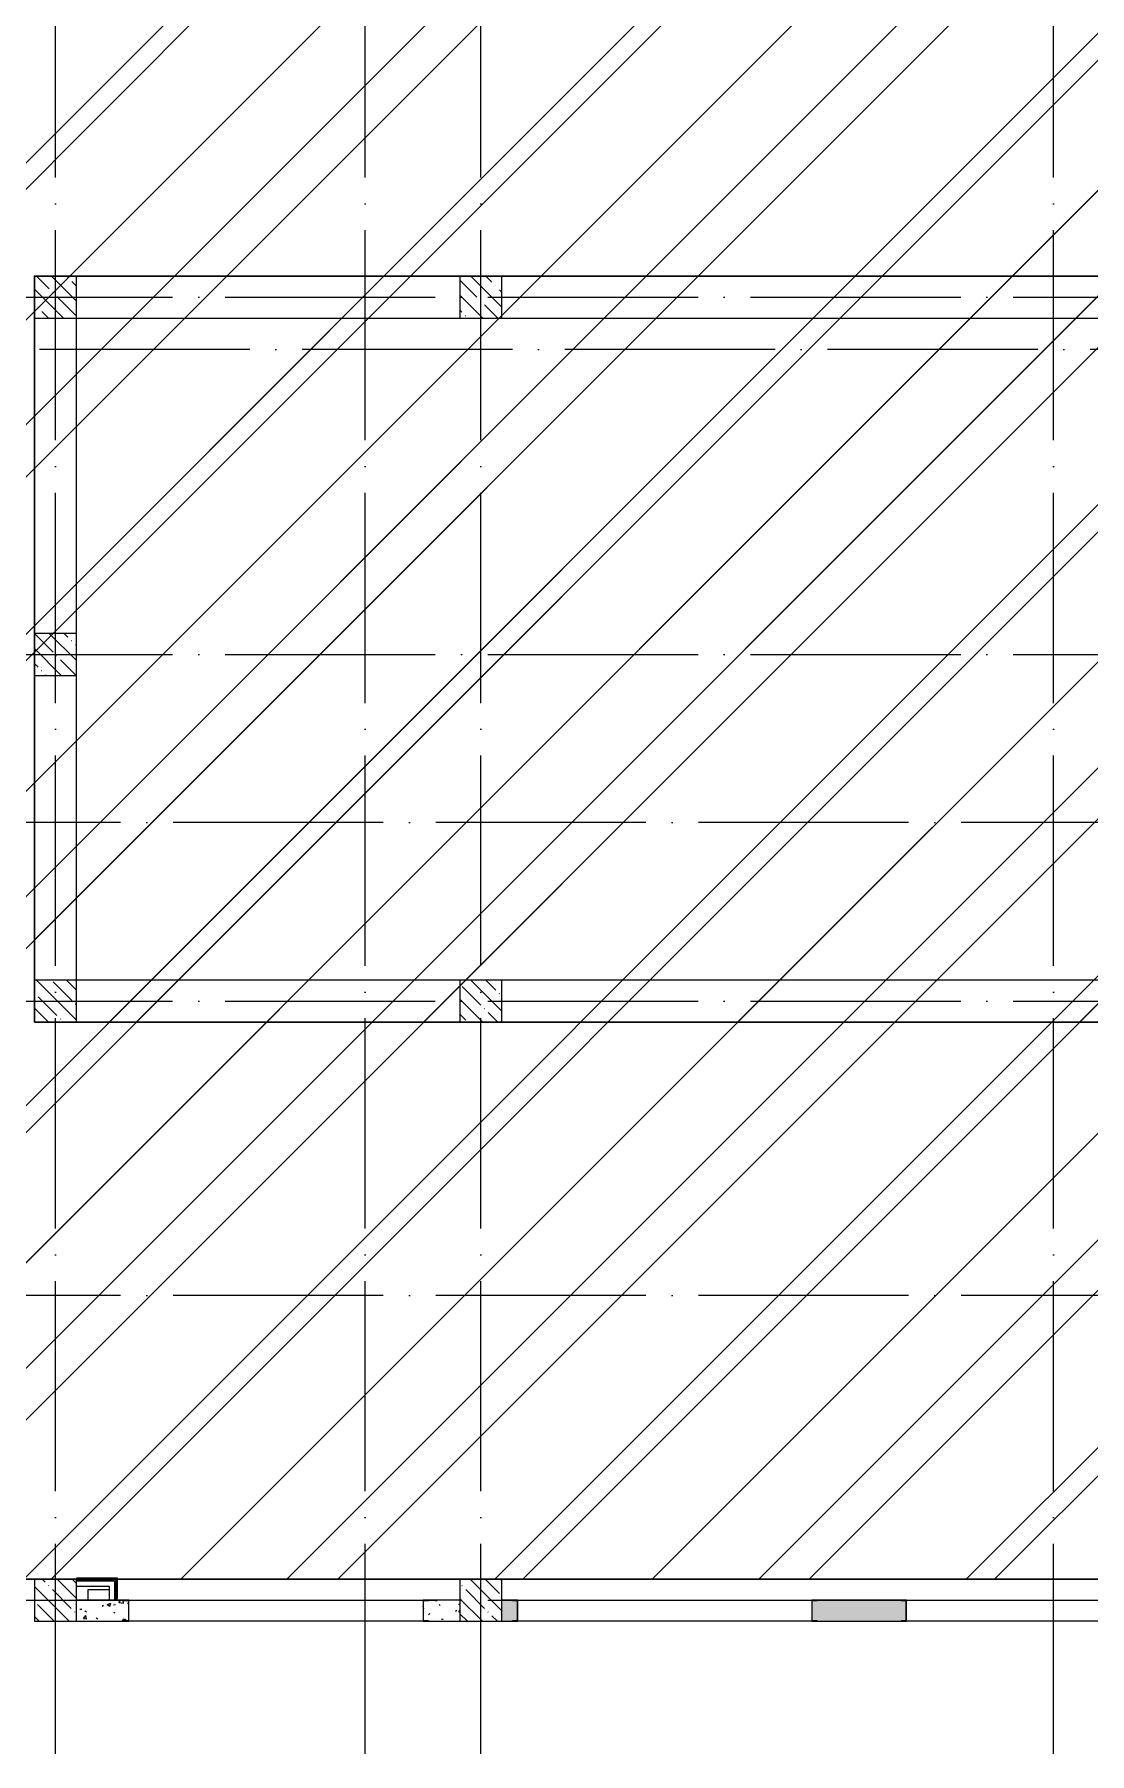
# Model space of a CAD drawing. Header units: millimetres. Extents: x -68946 to 690821, y -552984 to 293768.
# Drawn here: x 149709 to 159753, y -112220 to -95860 of the extents above; entities that cross this region are included whole.
import ezdxf

# ---------------------------------------------------------------- set-up
doc = ezdxf.new("R2010")
doc.units = ezdxf.units.MM
doc.linetypes.add('ADSK_Линия сетки', pattern=[2500, 2000, -250, 0, -250])
for name, color, linetype, lineweight in [('1.2) Стяжка 6 вып.', 30, 'Continuous', 30), ('1.3) Звуко-изол           6 вып.', 90, 'Continuous', 30), ('1.4) Стяжка 6 вып.', 30, 'Continuous', 30), ('A-FLOR-____-OTLN', 250, 'Continuous', 9), ('A-WALL-____-MCUT', 250, 'Continuous', 13), ('A-WALL-____-PATT', 250, 'Continuous', 13), ('A-WALL-FNSH-MCUT', 250, 'Continuous', 13), ('I-WALL-____-OTLN', 250, 'Continuous', 9), ('S-COLS-____-MCUT', 250, 'Continuous', 25), ('S-COLS-____-OTLN', 250, 'Continuous', 9), ('S-GRID-____-OTLN', 250, 'Continuous', 9)]:
    doc.layers.add(name, color=color, linetype=linetype, lineweight=lineweight)
pattern_1 = [(135, (28708.77, -120984.93), (-142.5612, -142.5612), []), (135, (28851.33, -120984.93), (-142.5612, -142.5612), [252.016, -50.403, 3.353, -47.05])]
pattern_2 = [(50, (28708.77, -120984.93), (364.3679, -31.8783), [38.1, -419.1]), (355, (28708.77, -120984.93), (-70.4859, 382.1133), [30.48, -335.28]), (100.451, (28739.14, -120987.6), (293.885, 350.2334), [32.38, -356.18]), (46.184, (28708.77, -120883.33), (542.1585, -84.0858), [57.15, -628.65]), (96.636, (28753.95, -120890.34), (474.805, 494.8554), [48.57, -534.27]), (351.184, (28708.8, -120883.33), (474.8102, 494.85), [45.72, -502.92]), (21, (28759.57, -120908.73), (303.2285, -204.53046), [38.1, -419.1]), (326, (28759.57, -120908.73), (123.6039, 368.376), [30.48, -335.28]), (71.451, (28784.84, -120925.78), (426.8341, 163.8427), [32.38, -356.18]), (37.5, (28708.77, -120984.93), (6.17665, 169.11015), [16.764, -314.452, 16.764, -323.596, -336.55]), (37.5, (28708.77, -120984.93), (6.17665, 169.11015), [-671.576, 16.764, -319.786]), (7.5, (28708.77, -120984.93), (133.63888, 200.3615), [16.764, -177.292, 16.764, -306.832, -128.27]), (7.5, (28708.77, -120984.93), (133.63888, 200.3615), [-517.652, 16.764, -111.506]), (327.5, (28595.49, -120984.93), (271.18182, -11.45836), [16.764, -110.236, 16.764, -379.476, -525.78]), (327.5, (28595.49, -120984.93), (271.18182, -11.45836), [-523.24, 16.764, -509.016]), (317.5, (28544.7, -120984.93), (296.2585, 50.85285), [16.764, -148.336, 16.764, -246.38, -373.38]), (317.5, (28544.7, -120984.93), (296.2585, 50.85285), [-428.244, 16.764, -356.616])]

# ---------------------------------------------------------------- blocks, each defined once
blk = doc.blocks.new('BSC_Колонна _Прямоугольная - 400x400-V24-АР1_Кладочный план 2 этажа С2и3')
at = {"layer": 'S-COLS-____-OTLN', "lineweight": 5}
h = blk.add_hatch(dxfattribs=at)
h.set_pattern_fill('FP_64', color=256, style=0, pattern_type=2)
h.set_pattern_definition([(135, (-121200, -10225), (-142.56192, -142.56192), []), (135, (-121057.44, -10225), (-142.56192, -142.56192), [252.016, -50.403, 3.353, -47.05])])
h.paths.add_polyline_path([(200, -200), (200, 200), (-200, 200), (-200, -200), (90, -200)])
at = {"layer": 'S-COLS-____-MCUT'}
for p, q in [((200, 200), (-200, 200)), ((-200, 200), (-200, -200)), ((200, -200), (200, 200)), ((-200, -200), (200, -200))]:
    blk.add_line(p, q, dxfattribs=at)
blk = doc.blocks.new('BSC_Колонна _Прямоугольная - 400x400-V35-АР1_Кладочный план 2 этажа С2и3')
at = {"layer": 'S-COLS-____-OTLN', "lineweight": 5}
h = blk.add_hatch(dxfattribs=at)
h.set_pattern_fill('FP_77', color=256, style=0, pattern_type=2)
h.set_pattern_definition([(135, (-125250, -22625), (-142.5612, -142.5612), []), (135, (-125107.44, -22625), (-142.5612, -142.5612), [252.016, -50.403, 3.353, -47.05])])
h.paths.add_polyline_path([(200, -200), (200, 200), (-200, 200), (-200, -200)])
at = {"layer": 'S-COLS-____-MCUT'}
for p, q in [((200, 200), (-200, 200)), ((-200, 200), (-200, -200)), ((200, -200), (200, 200)), ((-200, -200), (200, -200))]:
    blk.add_line(p, q, dxfattribs=at)
blk = doc.blocks.new('BSC_Колонна _Прямоугольная - 400x400-V38-АР1_Кладочный план 2 этажа С2и3')
at = {"layer": 'S-COLS-____-OTLN', "lineweight": 5}
h = blk.add_hatch(dxfattribs=at)
h.set_pattern_fill('FP_80', color=256, style=0, pattern_type=2)
h.set_pattern_definition([(135, (-125250, -15925), (-142.56192, -142.56192), []), (135, (-125107.44, -15925), (-142.56192, -142.56192), [252.016, -50.403, 3.353, -47.05])])
h.paths.add_polyline_path([(200, -200), (200, 200), (-200, 200), (-200, -200)])
at = {"layer": 'S-COLS-____-MCUT'}
for p, q in [((200, 200), (-200, 200)), ((-200, 200), (-200, -200)), ((200, -200), (200, 200)), ((-200, -200), (200, -200))]:
    blk.add_line(p, q, dxfattribs=at)
blk = doc.blocks.new('BSC_Колонна _Прямоугольная - 400x400-V39-АР1_Кладочный план 2 этажа С2и3')
at = {"layer": 'S-COLS-____-OTLN', "lineweight": 5}
h = blk.add_hatch(dxfattribs=at)
h.set_pattern_fill('FP_81', color=256, style=0, pattern_type=2)
h.set_pattern_definition([(135, (-125250, -10225), (-142.56192, -142.56192), []), (135, (-125107.44, -10225), (-142.56192, -142.56192), [252.016, -50.403, 3.353, -47.05])])
h.paths.add_polyline_path([(200, -200), (200, 200), (-200, 200), (-200, -200)])
at = {"layer": 'S-COLS-____-MCUT'}
for p, q in [((200, 200), (-200, 200)), ((-200, 200), (-200, -200)), ((200, -200), (200, 200)), ((-200, -200), (200, -200))]:
    blk.add_line(p, q, dxfattribs=at)
blk = doc.blocks.new('ADSK_КолоннаНесущая_Швеллер_Гнутый_ГОСТ 8278-83 - 200х50х4_таб_1 2-38569602-АР1_Кладочный план 2 этажа С2и3')
at = {"layer": 'S-COLS-____-MCUT'}
for p, q in [((-10.1, 90), (-10.1, -90)), ((-6.1, -90), (-6.1, 90)), ((39.9, 100), (-0.1, 100)), ((-0.1, 96), (39.9, 96)), ((39.9, 96), (39.9, 100)), ((39.9, -96), (-0.1, -96)), ((-0.1, -100), (39.9, -100)), ((39.9, -100), (39.9, -96))]:
    blk.add_line(p, q, dxfattribs=at)
for centre, radius, start, end in [((-0.1, 90), 10, 90, 180), ((-0.1, 90), 6, 90, 180), ((-0.1, -90), 10, 180, 270), ((-0.1, -90), 6, 180, 270)]:
    blk.add_arc(centre, radius, start, end, dxfattribs=at)

msp = doc.modelspace()

# ---------------------------------------------------------------- hatches: boundary and pattern name
at = {"layer": '1.2) Стяжка 6 вып.', "lineweight": 30}
h = msp.add_hatch(dxfattribs=at)
h.set_pattern_fill('ANSI31', color=256, scale=333)
h.paths.add_polyline_path([(141811.6037, -101522.7428), (141811.6037, -101577.9347), (134138.7722, -101577.9347), (134138.7722, -85593.2505), (141811.6037, -85593.2505), (147168.0543, -85593.2505), (147168.0543, -93023.0429), (149708.7722, -93023.0429), (149708.7722, -92859.9342), (165008.7503, -92859.9342), (165008.7503, -110559.9347), (149708.7722, -110559.9347), (142958.7722, -110559.9347), (142958.7722, -101522.7428)])
h = msp.add_hatch(dxfattribs=at)
h.set_pattern_fill('ANSI31', color=256, scale=333)
h.paths.add_polyline_path([(161408.7722, -98568.9347), (165008.7722, -98568.9347), (165008.7722, -98159.9347), (161408.7722, -98159.9347)])
h.paths.add_polyline_path([(149708.7722, -105259.9347), (161408.7722, -105259.9347), (161408.7722, -98159.9342), (149708.7722, -98159.9342)], flags=16)
at = {"layer": '1.3) Звуко-изол           6 вып.', "lineweight": 30}
h = msp.add_hatch(dxfattribs=at)
h.set_pattern_fill('ANSI31', color=256, scale=500)
h.paths.add_polyline_path([(141811.6037, -101522.7428), (141811.6037, -101577.9347), (134138.7722, -101577.9347), (134138.7722, -85593.2505), (141811.6037, -85593.2505), (147168.0543, -85593.2505), (147168.0543, -93023.0429), (149708.7722, -93023.0429), (149708.7722, -92859.9342), (165008.7503, -92859.9342), (165008.7503, -110559.9347), (149708.7722, -110559.9347), (142958.7722, -110559.9347), (142958.7722, -101522.7428)])
h = msp.add_hatch(dxfattribs=at)
h.set_pattern_fill('ANSI31', color=256, scale=500)
h.paths.add_polyline_path([(161408.7722, -98568.9347), (165008.7722, -98568.9347), (165008.7722, -98159.9347), (161408.7722, -98159.9347)])
h.paths.add_polyline_path([(149708.7722, -105259.9347), (161408.7722, -105259.9347), (161408.7722, -98159.9342), (149708.7722, -98159.9342)], flags=16)
at = {"layer": '1.4) Стяжка 6 вып.', "lineweight": 30}
h = msp.add_hatch(dxfattribs=at)
h.set_pattern_fill('ANSI32', color=256, scale=333)
h.paths.add_polyline_path([(141811.6037, -101522.7428), (141811.6037, -101577.9347), (134138.7722, -101577.9347), (134138.7722, -85593.2505), (141811.6037, -85593.2505), (147168.0543, -85593.2505), (147168.0543, -93023.0429), (149708.7722, -93023.0429), (149708.7722, -92859.9342), (165008.7503, -92859.9342), (165008.7503, -110559.9347), (149708.7722, -110559.9347), (142958.7722, -110559.9347), (142958.7722, -101522.7428)])
h = msp.add_hatch(dxfattribs=at)
h.set_pattern_fill('ANSI32', color=256, scale=333)
h.paths.add_polyline_path([(161408.7722, -98568.9347), (165008.7722, -98568.9347), (165008.7722, -98159.9347), (161408.7722, -98159.9347)])
h.paths.add_polyline_path([(149708.7722, -105259.9347), (161408.7722, -105259.9347), (161408.7722, -98159.9342), (149708.7722, -98159.9342)], flags=16)
at = {"layer": 'A-WALL-____-PATT', "lineweight": 15}
h = msp.add_hatch(dxfattribs=at)
h.set_pattern_fill('FP_83', color=256, style=0, pattern_type=2)
h.set_pattern_definition(pattern_2)
h.paths.add_polyline_path([(153559.5296, -110959.9342), (153758.7503, -110959.9342), (153758.7503, -110759.9342), (153408.7503, -110759.9342), (153408.7503, -110959.9342)])
h.paths.add_polyline_path([(150108.7722, -110959.9342), (150608.7503, -110959.9342), (150608.7503, -110759.9342), (150108.7722, -110759.9429), (150108.7722, -110914.5416)])
h = msp.add_hatch(dxfattribs=at)
h.set_pattern_fill('FP_83', color=256, style=0, pattern_type=2)
h.set_pattern_definition(pattern_2)
h.paths.add_polyline_path([(164955.3124, -110959.9342), (165208.7711, -110959.9342), (165208.7711, -110759.9342), (164508.7734, -110759.9342), (164508.7734, -110959.9342)])
h.paths.add_polyline_path([(154158.7722, -110959.9342), (154308.7734, -110959.9342), (154308.7734, -110759.9342), (154158.7722, -110759.9634)])
h.paths.add_polyline_path([(158008.7734, -110959.9342), (158008.7734, -110759.9342), (157108.7734, -110759.9342), (157108.7734, -110959.9342)])
h.paths.add_polyline_path([(161008.7722, -110959.9342), (161008.7722, -110759.9342), (160808.7734, -110759.9342), (160808.7734, -110959.9342)])
h.paths.add_polyline_path([(161408.7722, -110959.9342), (161708.7734, -110959.9342), (161708.7734, -110759.9342), (161408.7722, -110759.9342)])
at = {"layer": 'S-COLS-____-OTLN', "lineweight": 5}
h = msp.add_hatch(dxfattribs=at)
h.set_pattern_fill('FP_40', color=256, style=0, pattern_type=2)
h.set_pattern_definition(pattern_1)
h.paths.add_polyline_path([(149708.7722, -98559.9347), (150108.7722, -98559.9347), (150108.7722, -98159.9347), (149708.7722, -98159.9347)])
h = msp.add_hatch(dxfattribs=at)
h.set_pattern_fill('FP_40', color=256, style=0, pattern_type=2)
h.set_pattern_definition(pattern_1)
h.paths.add_polyline_path([(149708.7722, -101959.9347), (150108.7722, -101959.9347), (150108.7722, -101559.9347), (149708.7722, -101559.9347)])
h = msp.add_hatch(dxfattribs=at)
h.set_pattern_fill('FP_40', color=256, style=0, pattern_type=2)
h.set_pattern_definition(pattern_1)
h.paths.add_polyline_path([(149708.7722, -105259.9347), (150108.7722, -105259.9347), (150108.7722, -104859.9347), (149708.7722, -104859.9347)])

# ---------------------------------------------------------------- linework, layer by layer
at = {"layer": '1.2) Стяжка 6 вып.', "lineweight": 30}
for points in [[(141811.6037, -101522.7428), (141811.6037, -101577.9347), (134138.7722, -101577.9347), (134138.7722, -85593.2505), (141811.6037, -85593.2505), (147168.0543, -85593.2505), (147168.0543, -93023.0429), (149708.7722, -93023.0429), (149708.7722, -92859.9342), (165008.7503, -92859.9342), (165008.7503, -110559.9347), (149708.7722, -110559.9347), (142958.7722, -110559.9347), (142958.7722, -101522.7428)], [(149708.7722, -105259.9347), (161408.7722, -105259.9347), (161408.7722, -98159.9342), (149708.7722, -98159.9342)]]:
    msp.add_lwpolyline(points, close=True, dxfattribs=at)
for points in [[(149708.7722, -98159.9342), (149708.7722, -105259.9347)], [(149708.7722, -101522.7428), (149708.7722, -98159.9342)], [(149708.7722, -101522.7428), (149708.7722, -105259.9347)]]:
    msp.add_lwpolyline(points, dxfattribs=at)
at = {"layer": 'A-FLOR-____-OTLN'}
for p, q in [((150108.7722, -98559.9342), (153758.7722, -98559.9342)), ((150108.7722, -101559.9347), (150108.7722, -98559.9347)), ((154158.7722, -98559.9342), (161008.7722, -98559.9342)), ((150108.7722, -104859.9342), (150108.7722, -101959.9347)), ((153758.7722, -104859.9342), (150108.7722, -104859.9342)), ((161008.7722, -104859.9342), (154158.7722, -104859.9342)), ((150221.8351, -110759.8092), (150221.8351, -110659.8092)), ((150221.8351, -110659.8092), (150421.8351, -110659.8092)), ((150421.8351, -110759.8092), (150221.8351, -110759.8092))]:
    msp.add_line(p, q, dxfattribs=at)
at = {"layer": 'A-WALL-____-MCUT', "color": 7, "lineweight": 15}
for p, q in [((150499.8351, -110549.9779), (150108.7503, -110549.9779)), ((150108.7503, -110549.9779), (150108.7503, -110552.9779)), ((150108.7503, -110552.9779), (150496.8351, -110552.9779)), ((150496.8351, -110552.9779), (150496.8351, -110739.8092)), ((150499.8351, -110739.8092), (150499.8351, -110549.9779)), ((150496.8351, -110739.8092), (150499.8351, -110739.8092)), ((150608.7503, -110759.9342), (150108.7722, -110759.9342)), ((150608.7503, -110959.9342), (150608.7503, -110759.9342)), ((153758.7503, -110759.9342), (153408.7503, -110759.9342)), ((153408.7503, -110759.9342), (153408.7503, -110959.9342)), ((154308.7734, -110759.9342), (154158.7722, -110759.9342)), ((154308.7734, -110959.9342), (154308.7734, -110759.9342)), ((158008.7734, -110759.9342), (157108.7734, -110759.9342)), ((157108.7734, -110759.9342), (157108.7734, -110959.9342)), ((158008.7734, -110959.9342), (158008.7734, -110759.9342)), ((150108.7722, -110959.9342), (150608.7503, -110959.9342)), ((153408.7503, -110959.9342), (153758.7503, -110959.9342)), ((154158.7722, -110959.9342), (154308.7734, -110959.9342)), ((157108.7734, -110959.9342), (158008.7734, -110959.9342))]:
    msp.add_line(p, q, dxfattribs=at)
at = {"layer": 'A-WALL-____-MCUT', "color": 42, "lineweight": 15}
for q in [(150108.7722, -110565.4779), (150484.3351, -110759.8092)]:
    msp.add_line((150484.3351, -110565.4779), q, dxfattribs=at)
at = {"layer": 'A-WALL-____-MCUT', "color": 30, "lineweight": 15}
for p, q in [((150471.8351, -110577.9779), (150108.7722, -110577.9779)), ((150471.8351, -110577.9779), (150471.8351, -110759.8092)), ((150108.7722, -110627.9779), (150421.8351, -110627.9779)), ((150421.8351, -110627.9779), (150421.8351, -110759.8092)), ((150421.8351, -110759.8092), (150471.8351, -110759.8092))]:
    msp.add_line(p, q, dxfattribs=at)
at = {"layer": 'A-WALL-FNSH-MCUT', "lineweight": 15}
for p, q in [((150108.7503, -110552.9779), (150108.7503, -110559.9347)), ((150496.8351, -110759.8092), (150496.8351, -110739.8092)), ((150471.8351, -110759.8092), (150496.8351, -110759.8092))]:
    msp.add_line(p, q, dxfattribs=at)
at = {"layer": 'I-WALL-____-OTLN', "lineweight": 15}
for p, q in [((150608.7503, -110759.9342), (153408.7503, -110759.9342)), ((154308.7734, -110759.9342), (157108.7734, -110759.9342)), ((158008.7734, -110759.9342), (160808.7734, -110759.9342)), ((153408.7503, -110959.9342), (150608.7503, -110959.9342)), ((157108.7734, -110959.9342), (154308.7734, -110959.9342)), ((160808.7734, -110959.9342), (158008.7734, -110959.9342))]:
    msp.add_line(p, q, dxfattribs=at)
at = {"layer": 'S-COLS-____-MCUT'}
for p, q in [((150108.7722, -98159.9347), (149708.7722, -98159.9347)), ((149708.7722, -98159.9347), (149708.7722, -98559.9347)), ((150108.7722, -98559.9347), (150108.7722, -98159.9347)), ((149708.7722, -98559.9347), (150108.7722, -98559.9347)), ((150108.7722, -101559.9347), (149708.7722, -101559.9347)), ((149708.7722, -101559.9347), (149708.7722, -101959.9347)), ((150108.7722, -101959.9347), (150108.7722, -101559.9347)), ((149708.7722, -101959.9347), (150108.7722, -101959.9347)), ((150108.7722, -104859.9347), (149708.7722, -104859.9347)), ((149708.7722, -104859.9347), (149708.7722, -105259.9347)), ((150108.7722, -105259.9347), (150108.7722, -104859.9347)), ((149708.7722, -105259.9347), (150108.7722, -105259.9347))]:
    msp.add_line(p, q, dxfattribs=at)
at = {"layer": 'S-GRID-____-OTLN', "linetype": 'ADSK_Линия сетки'}
for p, q in [((149908.7722, -124723.7741), (149908.7722, -59782.9296)), ((152858.7722, -124723.7741), (152858.7722, -59782.9296)), ((153958.7722, -124723.7741), (153958.7722, -59782.9296)), ((159408.7722, -124723.7741), (159408.7722, -59782.9296)), ((94022.7944, -98359.9342), (185529.6518, -98359.9342)), ((184259.6518, -98859.9342), (128028.7722, -98859.9342)), ((94022.7944, -101759.9342), (185529.6518, -101759.9342)), ((185529.6518, -103359.9342), (128028.7722, -103359.9342)), ((94022.7944, -105059.9342), (185529.6518, -105059.9342)), ((185529.6518, -107859.9342), (128028.7722, -107859.9342)), ((94022.7944, -110759.9342), (185529.6518, -110759.9342))]:
    msp.add_line(p, q, dxfattribs=at)

# ---------------------------------------------------------------- block references
at = {"layer": 'S-COLS-____-OTLN'}
for name, p in [('BSC_Колонна _Прямоугольная - 400x400-V35-АР1_Кладочный план 2 этажа С2и3', (153958.7722, -98359.9347)), ('BSC_Колонна _Прямоугольная - 400x400-V38-АР1_Кладочный план 2 этажа С2и3', (153958.7722, -105059.9347)), ('BSC_Колонна _Прямоугольная - 400x400-V24-АР1_Кладочный план 2 этажа С2и3', (149908.7722, -110759.9347)), ('BSC_Колонна _Прямоугольная - 400x400-V39-АР1_Кладочный план 2 этажа С2и3', (153958.7722, -110759.9342)), ('ADSK_КолоннаНесущая_Швеллер_Гнутый_ГОСТ 8278-83 - 200х50х4_таб_1 2-38569602-АР1_Кладочный план 2 этажа С2и3', (153418.8734, -110859.9342)), ('ADSK_КолоннаНесущая_Швеллер_Гнутый_ГОСТ 8278-83 - 200х50х4_таб_1 2-38569602-АР1_Кладочный план 2 этажа С2и3', (157118.8734, -110859.9342))]:
    msp.add_blockref(name, p, dxfattribs=at)
at = {"layer": 'S-COLS-____-OTLN', "rotation": 180}
for p in [(150598.6734, -110859.9938), (154298.6734, -110859.9938), (157998.6734, -110859.9938)]:
    msp.add_blockref('ADSK_КолоннаНесущая_Швеллер_Гнутый_ГОСТ 8278-83 - 200х50х4_таб_1 2-38569602-АР1_Кладочный план 2 этажа С2и3', p, dxfattribs=at)

doc.saveas('drawing.dxf')
